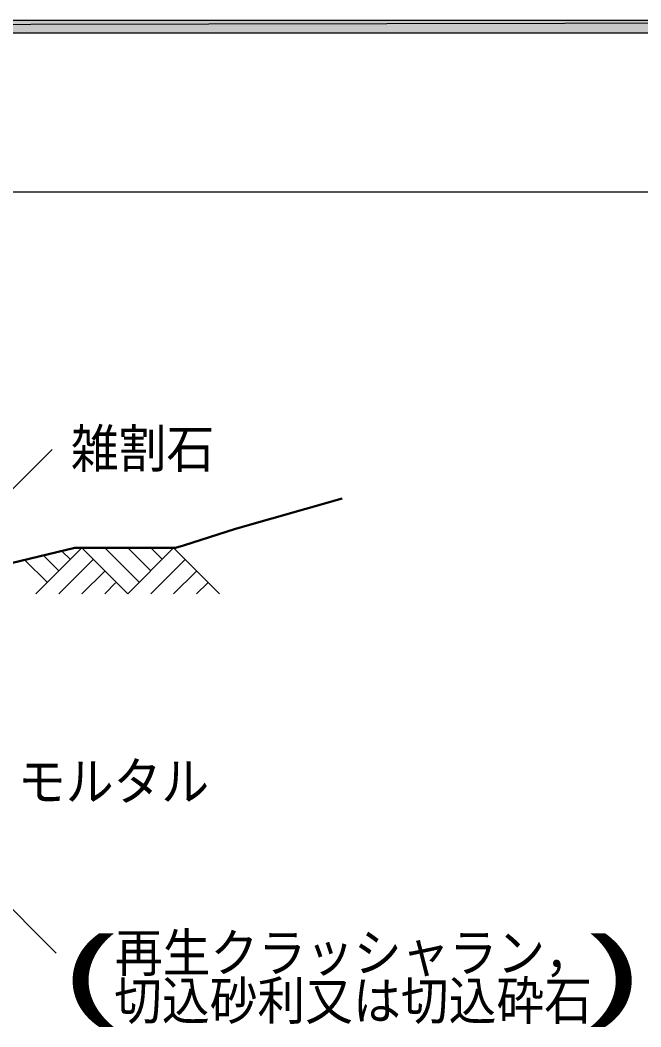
# Model space of a CAD drawing. Header units: millimetres. Extents: x 0 to 420, y 0 to 297.
# Drawn here: x 267.7 to 301.5, y 71.6 to 126.3 of the extents above; entities that cross this region are included whole.
import ezdxf
from ezdxf.enums import TextEntityAlignment as Align

# ---------------------------------------------------------------- set-up
doc = ezdxf.new("R2010")
doc.units = ezdxf.units.MM
doc.styles.add('kst32b', font='NotoSansJP-Variable.ttf')

msp = doc.modelspace()

# ---------------------------------------------------------------- hatches: boundary and pattern name
h = msp.add_hatch(color=7)
h.paths.add_polyline_path([(394.166, 125.645), (394.166, 126.344), (26.183, 125.645), (394.166, 125.645)])
h.paths.add_polyline_path([(394.166, 126.344), (26.183, 125.645), (26.183, 126.344), (394.166, 126.344)])

# ---------------------------------------------------------------- linework, layer by layer
at = {"lineweight": 0}
for points in [[(394.166, 125.645), (394.166, 126.344), (26.183, 125.645)], [(394.166, 126.344), (26.183, 125.645), (26.183, 126.344)]]:
    msp.add_lwpolyline(points, close=True, dxfattribs=at)
at = {"lineweight": 13}
for points in [[(394.166, 116.988), (26.183, 116.988)], [(263.102, 96.647), (269.452, 102.997)], [(271.06, 97.642), (268.563, 95.144), (271.06, 97.642), (273.558, 95.144)], [(269.981, 97.472), (270.446, 97.007)], [(272.309, 97.642), (274.193, 95.758)], [(273.558, 95.144), (276.056, 97.642), (278.553, 95.144)], [(273.558, 97.642), (274.807, 96.393)], [(274.807, 97.642), (275.442, 97.007)], [(267.949, 96.986), (269.198, 95.758)], [(268.965, 97.24), (269.812, 96.393)], [(269.812, 95.144), (271.653, 96.986)], [(274.807, 95.144), (276.67, 96.986)], [(271.06, 95.144), (272.288, 96.351)], [(276.056, 95.144), (277.283, 96.351)], [(272.309, 95.144), (272.902, 95.737)], [(277.304, 95.144), (277.918, 95.737)], [(266.129, 79.142), (269.663, 75.607)]]:
    msp.add_lwpolyline(points, dxfattribs=at)
at = {"lineweight": 30}
msp.add_lwpolyline([(285.221, 100.33), (279.421, 98.679), (276.585, 97.769), (276.162, 97.642), (270.679, 97.642), (266.213, 96.584), (264.139, 95.695)], dxfattribs=at)

# ---------------------------------------------------------------- texts
at = {"style": 'kst32b'}
for s, height, p, p2 in [('雑割石', 2.0791, (270.468, 102.002), (278.264, 102.002)), ('モルタル', 2.0791, (267.589, 83.905), (277.985, 83.905)), ('(          )', 4.15825, (270.171, 72.517), (301.358, 72.517)), ('再生クラッシャラン，', 2.0791, (272.86, 74.591), (298.849, 74.591)), ('切込砂利又は切込砕石', 2.0791, (272.817, 71.988), (298.806, 71.988))]:
    msp.add_text(s, height=height, dxfattribs=at).set_placement(p, p2, align=Align.FIT)

doc.saveas('drawing.dxf')
